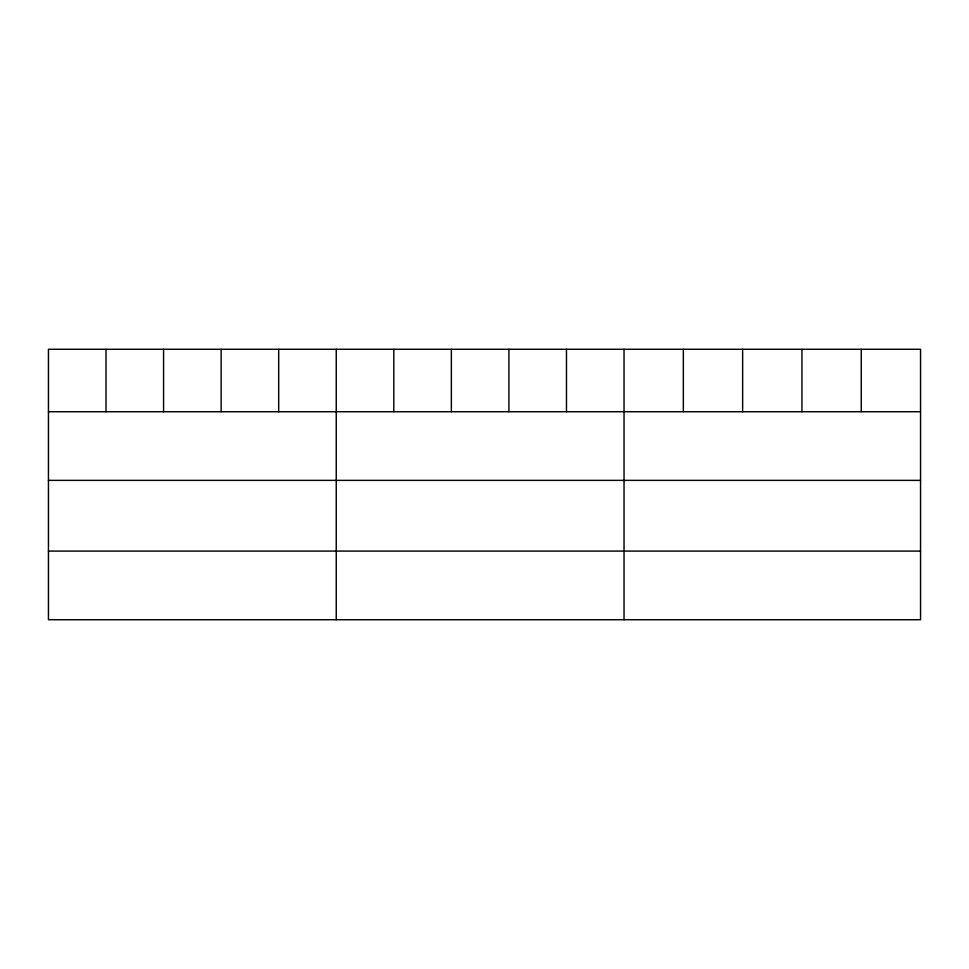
<?xml version="1.0" encoding="UTF-8"?>
<svg xmlns="http://www.w3.org/2000/svg" width="969" height="969" viewBox="0 0 969 969"><rect width="100%" height="100%" fill="white"/><g stroke="black" fill="none" stroke-linecap="round" stroke-linejoin="round"><path stroke-width="1.45" d="M920.55 411.728L920.55 619.724L48.45 619.724L48.45 349.276L920.55 349.276L920.55 411.728L48.45 411.728M48.45 480.37L920.55 480.37M48.45 551.082L920.55 551.082M861.247 349.276L861.247 411.728M801.944 349.276L801.944 411.728M742.642 349.276L742.642 411.728M683.339 349.276L683.339 411.728M624.036 349.276L624.036 619.724M566.477 349.276L566.477 411.728M508.919 349.276L508.919 411.728M451.36 349.276L451.36 411.728M393.802 349.276L393.802 411.728M336.243 349.276L336.243 619.724M278.684 349.276L278.684 411.728M221.126 349.276L221.126 411.728M163.567 349.276L163.567 411.728M106.009 349.276L106.009 411.728"/></g></svg>
